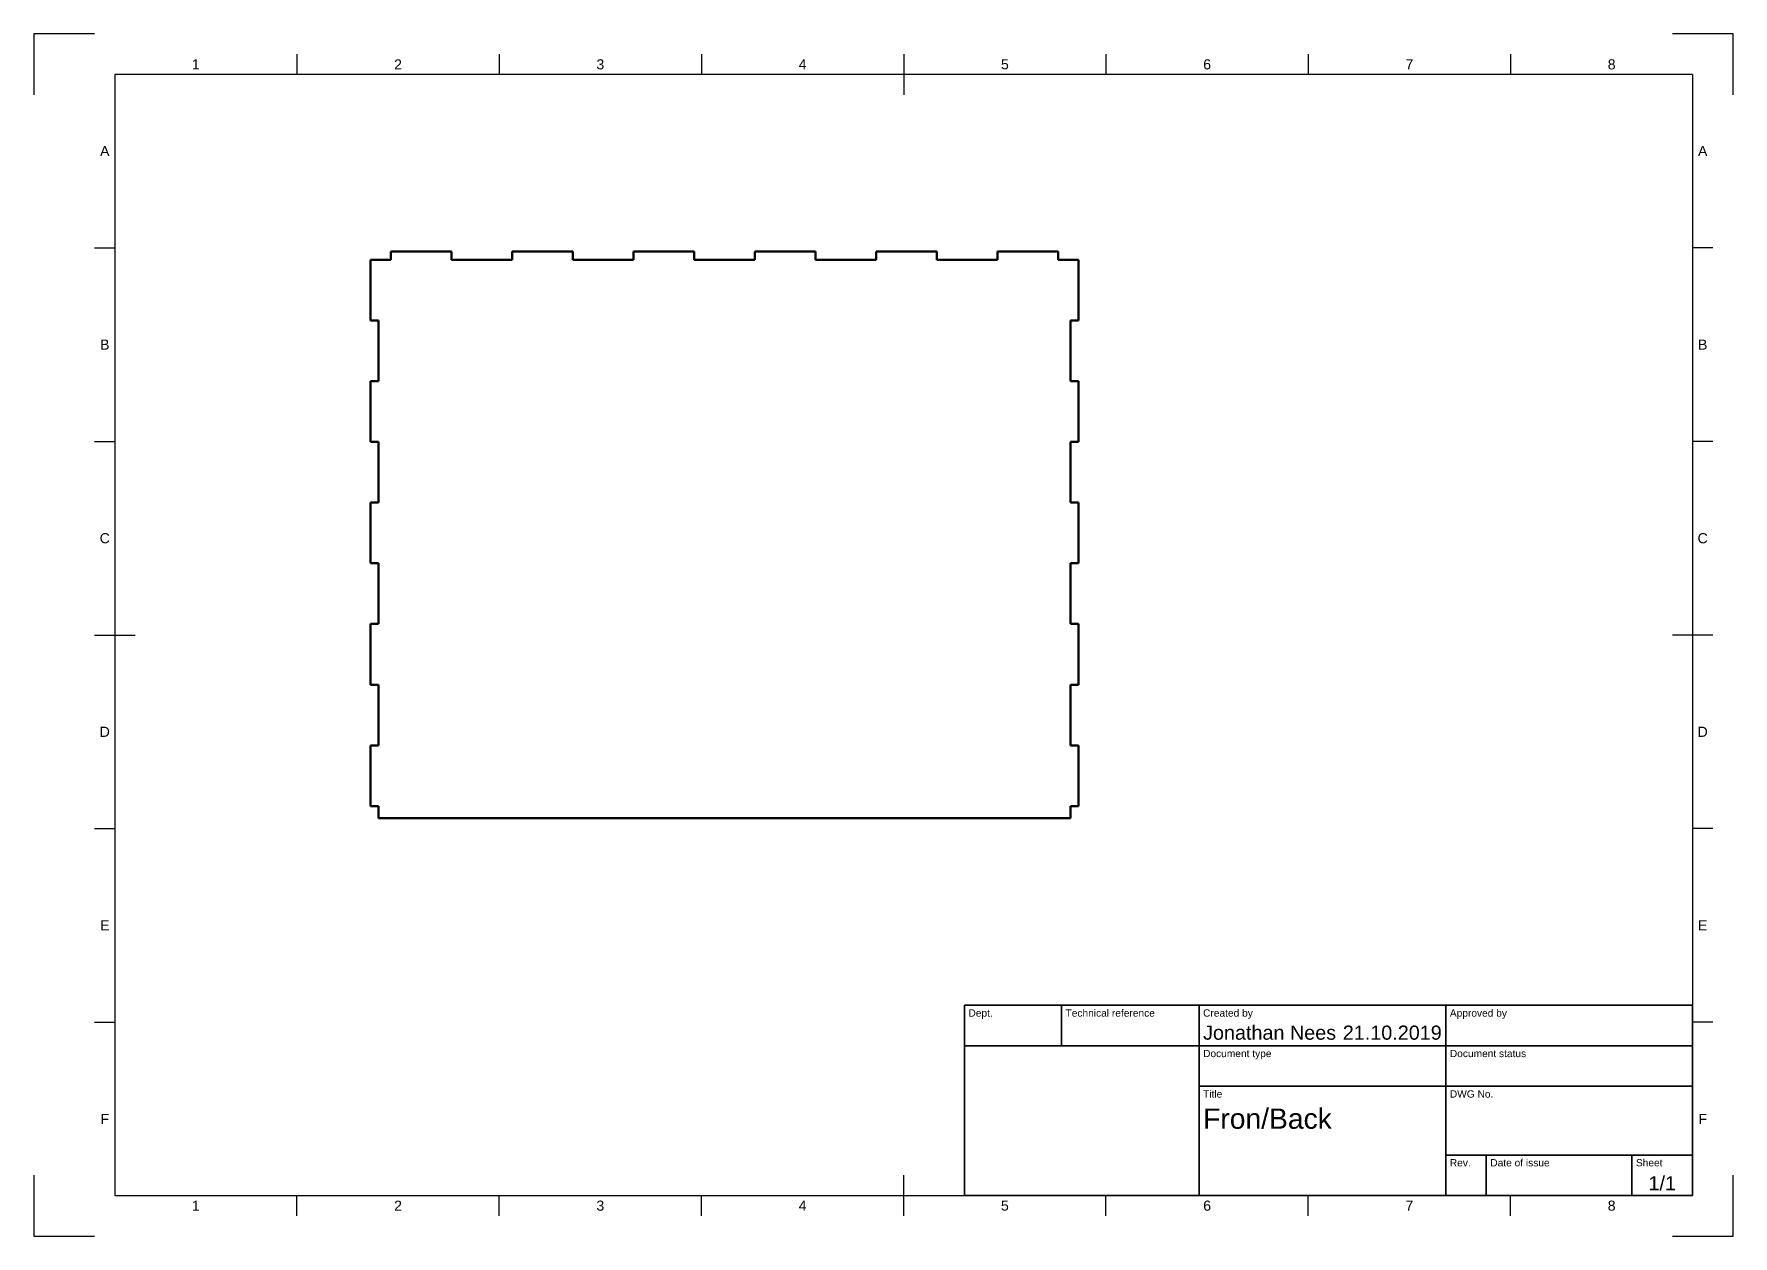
# Model space of a CAD drawing. Header units: millimetres. Extents: x 0 to 420, y 0 to 297.
import ezdxf
from ezdxf.enums import TextEntityAlignment as Align

# ---------------------------------------------------------------- set-up
doc = ezdxf.new("R2010")
doc.units = ezdxf.units.MM
doc.header["$LTSCALE"] = 0.75
for name, color, linetype, lineweight in [('Border', 7, 'Continuous', 25), ('TitleBlock', 7, 'Continuous', 35), ('Visible', 7, 'Continuous', 50)]:
    doc.layers.add(name, color=color, linetype=linetype, lineweight=lineweight)
doc.styles.add('FusionTitle', font='')
doc.styles.get('FusionTitle').set_extended_font_data('Arial Unicode MS')

# ---------------------------------------------------------------- blocks, each defined once
blk = doc.blocks.new('ISO_A3_SHEET')
at = {"layer": 'Border'}
for p, q in [((15, 297), (0, 297)), ((0, 297), (0, 282)), ((420, 297), (405, 297)), ((420, 282), (420, 297)), ((65, 292), (65, 287)), ((115, 292), (115, 287)), ((165, 292), (165, 287)), ((215, 292), (215, 282)), ((265, 292), (265, 287)), ((315, 292), (315, 287)), ((365, 292), (365, 287)), ((410, 287), (20, 287)), ((20, 287), (20, 10)), ((410, 287), (410, 10)), ((15, 244.16666), (20, 244.16666)), ((415, 244.16666), (410, 244.16666)), ((15, 196.33333), (20, 196.33333)), ((415, 196.33333), (410, 196.33333)), ((15, 148.5), (25, 148.5)), ((415, 148.5), (405, 148.5)), ((15, 100.66667), (20, 100.66667)), ((415, 100.66667), (410, 100.66667)), ((15, 52.83334), (20, 52.83334)), ((415, 52.83334), (410, 52.83334)), ((0, 15), (0, 0)), ((215, 5), (215, 15)), ((420, 0), (420, 15)), ((20, 10), (410, 10)), ((65, 5), (65, 10)), ((115, 5), (115, 10)), ((165, 5), (165, 10)), ((265, 5), (265, 10)), ((315, 5), (315, 10)), ((365, 5), (365, 10)), ((0, 0), (15, 0)), ((405, 0), (420, 0))]:
    blk.add_line(p, q, dxfattribs=at)
at = {"layer": 'Border', "style": 'FusionTitle'}
for s, p in [('1', (40, 289.5)), ('2', (90, 289.5)), ('3', (140, 289.5)), ('4', (190, 289.5)), ('5', (240, 289.5)), ('6', (290, 289.5)), ('7', (340, 289.5)), ('8', (390, 289.5)), ('A', (17.5, 268.08333)), ('A', (412.5, 268.08333)), ('B', (17.5, 220.25)), ('B', (412.5, 220.25)), ('C', (17.5, 172.41667)), ('C', (412.5, 172.41667)), ('D', (17.5, 124.58334)), ('D', (412.5, 124.58334)), ('E', (17.5, 76.75001)), ('E', (412.5, 76.75001)), ('F', (17.5, 28.91668)), ('F', (412.5, 28.91668)), ('1', (40, 7.5)), ('2', (90, 7.5)), ('3', (140, 7.5)), ('4', (190, 7.5)), ('5', (240, 7.5)), ('6', (290, 7.5)), ('7', (340, 7.5)), ('8', (390, 7.5))]:
    blk.add_text(s, height=2.5, dxfattribs=at).set_placement(p, align=Align.MIDDLE)
blk = doc.blocks.new('ISO_TITLEBLOCK')
at = {"layer": 'TitleBlock'}
for p, q in [((0, 47), (-180, 47)), ((-180, 47), (-180, 0)), ((-156, 37), (-156, 47)), ((-122, 0), (-122, 47)), ((-61, 0), (-61, 47)), ((0, 0), (0, 47)), ((-180, 37), (0, 37)), ((-122, 27), (0, 27)), ((-61, 10), (0, 10)), ((-51, 0), (-51, 10)), ((-15, 0), (-15, 10)), ((-180, 0), (0, 0))]:
    blk.add_line(p, q, dxfattribs=at)
at = {"layer": 'TitleBlock', "style": 'FusionTitle'}
for s, p in [('Dept.', (-179, 46)), ('Technical reference', (-155, 46)), ('Created by', (-121, 46)), ('Approved by', (-60, 46)), ('Document type', (-121, 36)), ('Document status', (-60, 36)), ('Title', (-121, 26)), ('DWG No.', (-60, 26)), ('Rev.', (-60, 9)), ('Date of issue', (-50, 9)), ('Sheet', (-14, 9))]:
    blk.add_text(s, height=1.8, dxfattribs=at).set_placement(p, align=Align.TOP_LEFT)
for tag, p, height in [('DEPT', (-179, 38.5), 3.5), ('TECHNICAL_REFERENCE', (-155, 38.5), 3.5), ('CREATED_BY', (-121, 38.5), 3.5), ('APPROVED_BY', (-60, 38.5), 3.5), ('DOCUMENT_TYPE', (-121, 28.5), 3.5), ('DOCUMENT_STATUS', (-60, 28.5), 3.5), ('TITLE_1', (-121, 16.5), 5), ('TITLE_2', (-121, 9), 5), ('TITLE_3', (-121, 1.5), 5), ('DATE_OF_ISSUE', (-50, 1.5), 3.5)]:
    blk.add_attdef(tag, p, '', height=height, dxfattribs=at)
for tag, p in [('CREATED_DATE', (-62, 38.5)), ('APPROVED_DATE', (-1, 38.5))]:
    blk.add_attdef(tag, text='', height=3.5, dxfattribs=at).set_placement(p, align=Align.RIGHT)
for tag, height, p in [('DRAWING_NUMBER', 5, (-30.5, 16.6)), ('REV', 3.5, (-56, 3.1)), ('SHEET', 3.5, (-7.5, 3.1))]:
    blk.add_attdef(tag, text='', height=height, dxfattribs=at).set_placement(p, align=Align.MIDDLE)

msp = doc.modelspace()

# ---------------------------------------------------------------- linework, layer by layer
at = {"layer": 'Visible', "extrusion": (0, 1, 0)}
for p, q in [((88.202499, 241.218806, 1), (83.202499, 241.218806, 1)), ((83.202499, 241.218806, 1), (83.202499, 226.218806, 1)), ((103.202499, 243.218806, 1), (88.202499, 243.218806, 1)), ((88.202499, 243.218806, 1), (88.202499, 241.218806, 1)), ((103.202499, 241.218806, 1), (103.202499, 243.218806, 1)), ((118.202499, 241.218806, 1), (103.202499, 241.218806, 1)), ((133.202499, 243.218806, 1), (118.202499, 243.218806, 1)), ((118.202499, 243.218806, 1), (118.202499, 241.218806, 1)), ((133.202499, 241.218806, 1), (133.202499, 243.218806, 1)), ((148.202499, 241.218806, 1), (133.202499, 241.218806, 1)), ((163.202499, 243.218806, 1), (148.202499, 243.218806, 1)), ((148.202499, 243.218806, 1), (148.202499, 241.218806, 1)), ((163.202499, 241.218806, 1), (163.202499, 243.218806, 1)), ((178.202499, 241.218806, 1), (163.202499, 241.218806, 1)), ((193.202499, 243.218806, 1), (178.202499, 243.218806, 1)), ((178.202499, 243.218806, 1), (178.202499, 241.218806, 1)), ((193.202499, 241.218806, 1), (193.202499, 243.218806, 1)), ((208.202499, 241.218806, 1), (193.202499, 241.218806, 1)), ((223.202499, 243.218806, 1), (208.202499, 243.218806, 1)), ((208.202499, 243.218806, 1), (208.202499, 241.218806, 1)), ((223.202499, 241.218806, 1), (223.202499, 243.218806, 1)), ((238.202499, 241.218806, 1), (223.202499, 241.218806, 1)), ((253.202499, 243.218806, 1), (238.202499, 243.218806, 1)), ((238.202499, 243.218806, 1), (238.202499, 241.218806, 1)), ((253.202499, 241.218806, 1), (253.202499, 243.218806, 1)), ((258.202499, 241.218806, 1), (253.202499, 241.218806, 1)), ((258.202499, 226.218806, 1), (258.202499, 241.218806, 1)), ((83.202499, 226.218806, 1), (85.202499, 226.218806, 1)), ((85.202499, 226.218806, 1), (85.202499, 211.218806, 1)), ((256.202499, 211.218806, 1), (256.202499, 226.218806, 1)), ((256.202499, 226.218806, 1), (258.202499, 226.218806, 1)), ((85.202499, 211.218806, 1), (83.202499, 211.218806, 1)), ((83.202499, 211.218806, 1), (83.202499, 196.218806, 1)), ((258.202499, 211.218806, 1), (256.202499, 211.218806, 1)), ((258.202499, 196.218806, 1), (258.202499, 211.218806, 1)), ((83.202499, 196.218806, 1), (85.202499, 196.218806, 1)), ((85.202499, 196.218806, 1), (85.202499, 181.218806, 1)), ((256.202499, 181.218806, 1), (256.202499, 196.218806, 1)), ((256.202499, 196.218806, 1), (258.202499, 196.218806, 1)), ((85.202499, 181.218806, 1), (83.202499, 181.218806, 1)), ((83.202499, 181.218806, 1), (83.202499, 166.218806, 1)), ((258.202499, 181.218806, 1), (256.202499, 181.218806, 1)), ((258.202499, 166.218806, 1), (258.202499, 181.218806, 1)), ((83.202499, 166.218806, 1), (85.202499, 166.218806, 1)), ((85.202499, 166.218806, 1), (85.202499, 151.218806, 1)), ((256.202499, 151.218806, 1), (256.202499, 166.218806, 1)), ((256.202499, 166.218806, 1), (258.202499, 166.218806, 1)), ((85.202499, 151.218806, 1), (83.202499, 151.218806, 1)), ((83.202499, 151.218806, 1), (83.202499, 136.218806, 1)), ((258.202499, 151.218806, 1), (256.202499, 151.218806, 1)), ((258.202499, 136.218806, 1), (258.202499, 151.218806, 1)), ((83.202499, 136.218806, 1), (85.202499, 136.218806, 1)), ((85.202499, 136.218806, 1), (85.202499, 121.218806, 1)), ((256.202499, 121.218806, 1), (256.202499, 136.218806, 1)), ((256.202499, 136.218806, 1), (258.202499, 136.218806, 1)), ((85.202499, 121.218806, 1), (83.202499, 121.218806, 1)), ((83.202499, 121.218806, 1), (83.202499, 106.218806, 1)), ((258.202499, 121.218806, 1), (256.202499, 121.218806, 1)), ((258.202499, 106.218806, 1), (258.202499, 121.218806, 1)), ((83.202499, 106.218806, 1), (85.202499, 106.218806, 1)), ((85.202499, 106.218806, 1), (85.202499, 103.218806, 1)), ((256.202499, 103.218806, 1), (256.202499, 106.218806, 1)), ((256.202499, 106.218806, 1), (258.202499, 106.218806, 1)), ((85.202499, 103.218806, 1), (256.202499, 103.218806, 1))]:
    msp.add_line(p, q, dxfattribs=at)

# ---------------------------------------------------------------- block references
at = {"layer": 'Border'}
msp.add_blockref('ISO_A3_SHEET', (0, 0), dxfattribs=at)
at = {"layer": 'TitleBlock'}
msp.add_blockref('ISO_TITLEBLOCK', (410, 10), dxfattribs=at).add_auto_attribs({'CREATED_DATE': '21.10.2019', 'SHEET': '1/1', 'TITLE_1': 'Fron/Back', 'CREATED_BY': 'Jonathan Nees'})

doc.saveas('drawing.dxf')
